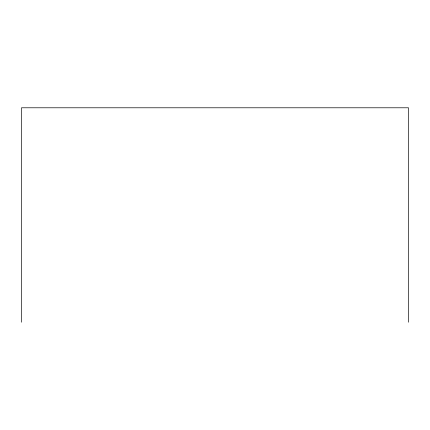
<?xml version="1.0" encoding="UTF-8"?>
<svg xmlns="http://www.w3.org/2000/svg" width="430" height="430" viewBox="0 0 430 430"><rect width="100%" height="100%" fill="white"/><g stroke="black" fill="none" stroke-linecap="round" stroke-linejoin="round"><path stroke-width="0.64" d="M408.5 322.215L408.5 107.785L21.5 107.785L21.5 322.215"/></g></svg>
